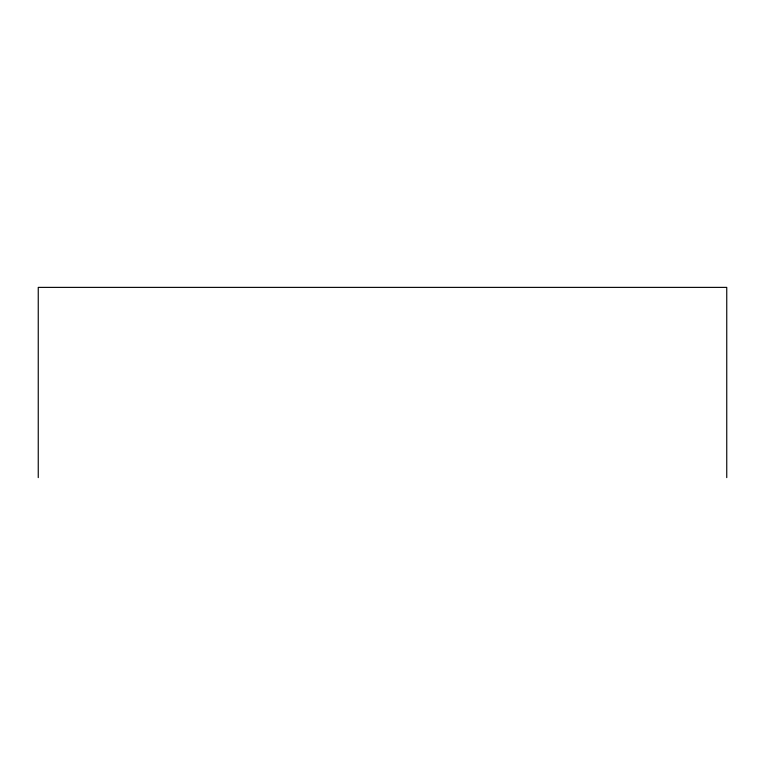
<?xml version="1.0" encoding="UTF-8"?>
<svg xmlns="http://www.w3.org/2000/svg" width="765" height="765" viewBox="0 0 765 765"><rect width="100%" height="100%" fill="white"/><g stroke="black" fill="none" stroke-linecap="round" stroke-linejoin="round"><path stroke-width="1.15" d="M726.75 477.618L726.75 287.382L38.25 287.382L38.25 477.618"/></g></svg>
